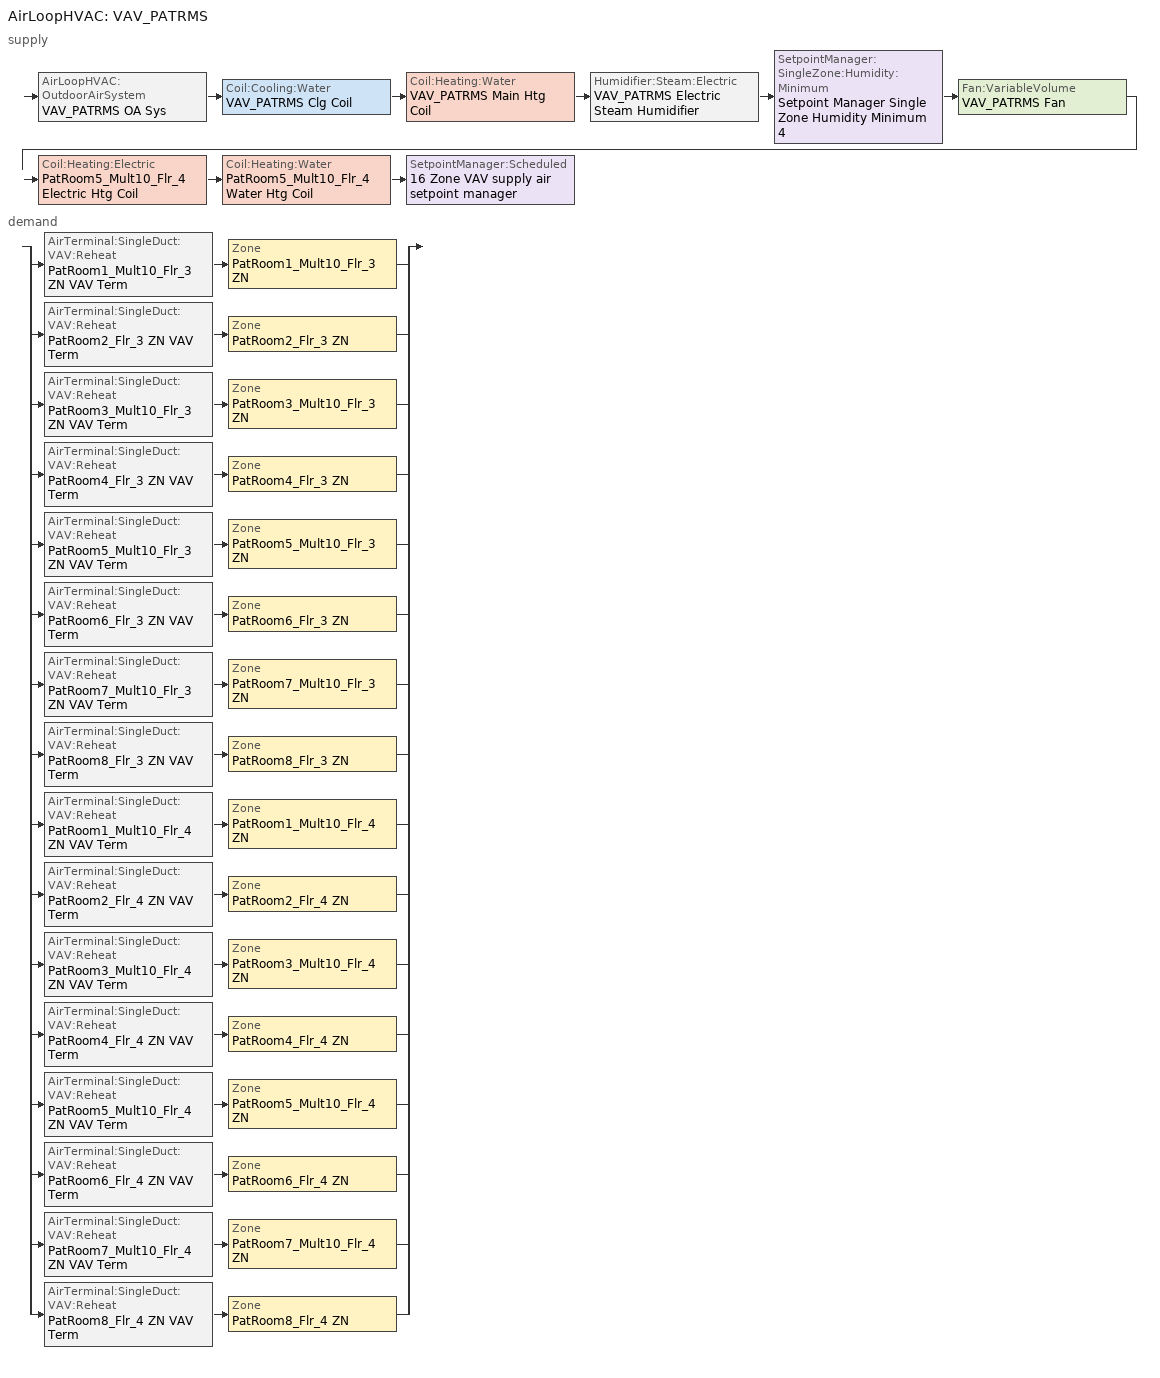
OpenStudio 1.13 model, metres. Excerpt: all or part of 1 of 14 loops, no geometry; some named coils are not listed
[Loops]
AirLoopHVAC 'VAV_PATRMS'
 supply: AirLoopHVAC:OutdoorAirSystem 'VAV_PATRMS OA Sys' > Coil:Cooling:Water 'VAV_PATRMS Clg Coil' > Coil:Heating:Water 'VAV_PATRMS Main Htg Coil' > Humidifier:Steam:Electric 'VAV_PATRMS Electric Steam Humidifier' > SetpointManager:SingleZone:Humidity:Minimum 'Setpoint Manager Single Zone Humidity Minimum 4' > Fan:VariableVolume 'VAV_PATRMS Fan' > Coil:Heating:Electric 'PatRoom5_Mult10_Flr_4 Electric Htg Coil' > Coil:Heating:Water 'PatRoom5_Mult10_Flr_4 Water Htg Coil' > SetpointManager:Scheduled '16 Zone VAV supply air setpoint manager'
 demand: split
  | AirTerminal:SingleDuct:VAV:Reheat 'PatRoom1_Mult10_Flr_3 ZN VAV Term' > Zone 'PatRoom1_Mult10_Flr_3 ZN'
  | AirTerminal:SingleDuct:VAV:Reheat 'PatRoom2_Flr_3 ZN VAV Term' > Zone 'PatRoom2_Flr_3 ZN'
  | AirTerminal:SingleDuct:VAV:Reheat 'PatRoom3_Mult10_Flr_3 ZN VAV Term' > Zone 'PatRoom3_Mult10_Flr_3 ZN'
  | AirTerminal:SingleDuct:VAV:Reheat 'PatRoom4_Flr_3 ZN VAV Term' > Zone 'PatRoom4_Flr_3 ZN'
  | AirTerminal:SingleDuct:VAV:Reheat 'PatRoom5_Mult10_Flr_3 ZN VAV Term' > Zone 'PatRoom5_Mult10_Flr_3 ZN'
  | AirTerminal:SingleDuct:VAV:Reheat 'PatRoom6_Flr_3 ZN VAV Term' > Zone 'PatRoom6_Flr_3 ZN'
  | AirTerminal:SingleDuct:VAV:Reheat 'PatRoom7_Mult10_Flr_3 ZN VAV Term' > Zone 'PatRoom7_Mult10_Flr_3 ZN'
  | AirTerminal:SingleDuct:VAV:Reheat 'PatRoom8_Flr_3 ZN VAV Term' > Zone 'PatRoom8_Flr_3 ZN'
  | AirTerminal:SingleDuct:VAV:Reheat 'PatRoom1_Mult10_Flr_4 ZN VAV Term' > Zone 'PatRoom1_Mult10_Flr_4 ZN'
  | AirTerminal:SingleDuct:VAV:Reheat 'PatRoom2_Flr_4 ZN VAV Term' > Zone 'PatRoom2_Flr_4 ZN'
  | AirTerminal:SingleDuct:VAV:Reheat 'PatRoom3_Mult10_Flr_4 ZN VAV Term' > Zone 'PatRoom3_Mult10_Flr_4 ZN'
  | AirTerminal:SingleDuct:VAV:Reheat 'PatRoom4_Flr_4 ZN VAV Term' > Zone 'PatRoom4_Flr_4 ZN'
  | AirTerminal:SingleDuct:VAV:Reheat 'PatRoom5_Mult10_Flr_4 ZN VAV Term' > Zone 'PatRoom5_Mult10_Flr_4 ZN'
  | AirTerminal:SingleDuct:VAV:Reheat 'PatRoom6_Flr_4 ZN VAV Term' > Zone 'PatRoom6_Flr_4 ZN'
  | AirTerminal:SingleDuct:VAV:Reheat 'PatRoom7_Mult10_Flr_4 ZN VAV Term' > Zone 'PatRoom7_Mult10_Flr_4 ZN'
  | AirTerminal:SingleDuct:VAV:Reheat 'PatRoom8_Flr_4 ZN VAV Term' > Zone 'PatRoom8_Flr_4 ZN'
[Sizing:Zone] Zone Cooling Design Supply Air Temperature Input Method=SupplyAirTemperature; Zone Cooling Design Supply Air Temperature {C}=12.8; Zone Cooling Design Supply Air Temperature Difference {deltaC}=11.11; Zone Heating Design Supply Air Temperature Input Method=SupplyAirTemperature; Zone Heating Design Supply Air Temperature {C}=40; Zone Heating Design Supply Air Temperature Difference {deltaC}=11.11; Zone Cooling Design Supply Air Humidity Ratio {kg-H2O/kg-air}=0.0085; Zone Heating Design Supply Air Humidity Ratio {kg-H2O/kg-air}=0.008; Cooling Design Air Flow Method=DesignDayWithLimit; Heating Design Air Flow Method=DesignDay; Account for Dedicated Outdoor Air System=No; Dedicated Outdoor Air System Control Strategy=NeutralSupplyAir; Dedicated Outdoor Air Low Setpoint Temperature for Design {C}=autosize; Dedicated Outdoor Air High Setpoint Temperature for Design {C}=autosize
PatRoom5_Mult10_Flr_4 ZN; PatRoom6_Flr_4 ZN; PatRoom3_Mult10_Flr_3 ZN; PatRoom6_Flr_3 ZN; PatRoom8_Flr_3 ZN; PatRoom5_Mult10_Flr_3 ZN; PatRoom7_Mult10_Flr_4 ZN; PatRoom8_Flr_4 ZN; PatRoom4_Flr_3 ZN; PatRoom3_Mult10_Flr_4 ZN; PatRoom1_Mult10_Flr_3 ZN; PatRoom7_Mult10_Flr_3 ZN; PatRoom2_Flr_4 ZN; PatRoom1_Mult10_Flr_4 ZN; PatRoom2_Flr_3 ZN; PatRoom4_Flr_4 ZN
[Zone equipment]
PatRoom5_Mult10_Flr_4 ZN: PatRoom5_Mult10_Flr_4 ZN VAV Term
PatRoom6_Flr_4 ZN: PatRoom6_Flr_4 ZN VAV Term
PatRoom3_Mult10_Flr_3 ZN: PatRoom3_Mult10_Flr_3 ZN VAV Term
PatRoom6_Flr_3 ZN: PatRoom6_Flr_3 ZN VAV Term
PatRoom8_Flr_3 ZN: PatRoom8_Flr_3 ZN VAV Term
PatRoom5_Mult10_Flr_3 ZN: PatRoom5_Mult10_Flr_3 ZN VAV Term
PatRoom7_Mult10_Flr_4 ZN: PatRoom7_Mult10_Flr_4 ZN VAV Term
PatRoom8_Flr_4 ZN: PatRoom8_Flr_4 ZN VAV Term
PatRoom4_Flr_3 ZN: PatRoom4_Flr_3 ZN VAV Term
PatRoom3_Mult10_Flr_4 ZN: PatRoom3_Mult10_Flr_4 ZN VAV Term
PatRoom1_Mult10_Flr_3 ZN: PatRoom1_Mult10_Flr_3 ZN VAV Term
PatRoom7_Mult10_Flr_3 ZN: PatRoom7_Mult10_Flr_3 ZN VAV Term
PatRoom2_Flr_4 ZN: PatRoom2_Flr_4 ZN VAV Term
PatRoom1_Mult10_Flr_4 ZN: PatRoom1_Mult10_Flr_4 ZN VAV Term
PatRoom2_Flr_3 ZN: PatRoom2_Flr_3 ZN VAV Term
PatRoom4_Flr_4 ZN: PatRoom4_Flr_4 ZN VAV Term
[SetpointManager:Scheduled]
16 Zone VAV supply air setpoint manager: Control Variable=Temperature; Schedule=Supply Air Temp - 55.04F 4
[AirLoopHVAC]
VAV_PATRMS: Availability Schedule=Hospital HVACOperationSchd; Availability Manager=Availability Manager Night Cycle 5; Design Supply Air Flow Rate {m3/s}=AutoSize
[Sizing:System]
VAV_PATRMS: Type of Load to Size On=Sensible; Design Outdoor Air Flow Rate {m3/s}=5908.52; Minimum System Air Flow Ratio=0.5; Preheat Design Temperature {C}=7; Preheat Design Humidity Ratio {kg-H2O/kg-Air}=0.008; Precool Design Temperature {C}=12.8; Precool Design Humidity Ratio {kg-H2O/kg-Air}=0.008; Central Cooling Design Supply Air Temperature {C}=12.8; Central Heating Design Supply Air Temperature {C}=12.8; Sizing Option=NonCoincident; 100% Outdoor Air in Cooling=No; 100% Outdoor Air in Heating=No; Central Cooling Design Supply Air Humidity Ratio {kg-H2O/kg-Air}=0.0085; Central Heating Design Supply Air Humidity Ratio {kg-H2O/kg-Air}=0.008; Cooling Design Air Flow Method=DesignDay; Cooling Design Air Flow Rate {m3/s}=0; Heating Design Air Flow Method=DesignDay; Heating Design Air Flow Rate {m3/s}=0; System Outdoor Air Method=ZoneSum; Zone Maximum Outdoor Air Fraction=1; Cooling Supply Air Flow Rate Per Floor Area {m3/s-m2}=0.00996765; Cooling Fraction of Autosized Cooling Supply Air Flow Rate=1; Cooling Supply Air Flow Rate Per Unit Cooling Capacity {m3/s-W}=3.94755e-05; Heating Supply Air Flow Rate Per Floor Area {m3/s-m2}=0.00996765; Heating Fraction of Autosized Heating Supply Air Flow Rate=1; Heating Fraction of Autosized Cooling Supply Air Flow Rate=1; Heating Supply Air Flow Rate Per Unit Heating Capacity {m3/s-W}=3.15882e-05; Cooling Design Capacity Method=CoolingDesignCapacity; Cooling Design Capacity {W}=autosize; Cooling Design Capacity Per Floor Area {W/m2}=234.7; Fraction of Autosized Cooling Design Capacity=1; Heating Design Capacity Method=HeatingDesignCapacity; Heating Design Capacity {W}=autosize; Heating Design Capacity Per Floor Area {W/m2}=157; Fraction of Autosized Heating Design Capacity=1; Central Cooling Capacity Control Method=OnOff
[Fan:VariableVolume]
VAV_PATRMS Fan: Availability Schedule=Always On Discrete; Fan Efficiency=0.6084; Pressure Rise {Pa}=1389.92; Maximum Flow Rate {m3/s}=Autosize; Fan Power Minimum Flow Rate Input Method=Fraction; Fan Power Minimum Flow Fraction=0.2; Fan Power Minimum Air Flow Rate {m3/s}=0; Motor Efficiency=0.936; Motor In Airstream Fraction=1; Fan Power Coefficient 1=0.0013; Fan Power Coefficient 2=0.147; Fan Power Coefficient 3=0.9506; Fan Power Coefficient 4=-0.0998; Fan Power Coefficient 5=0
[Controller:OutdoorAir]
VAV_PATRMS OA Controller: Minimum Outdoor Air Flow Rate {m3/s}=Autosize; Maximum Outdoor Air Flow Rate {m3/s}=Autosize; Economizer Control Type=NoEconomizer; Economizer Control Action Type=ModulateFlow; Economizer Maximum Limit Dry-Bulb Temperature {C}=28; Economizer Maximum Limit Enthalpy {J/kg}=64000; Economizer Minimum Limit Dry-Bulb Temperature {C}=-100; Lockout Type=NoLockout; Minimum Limit Type=FixedMinimum; Minimum Outdoor Air Schedule=Always On Discrete; Controller Mechanical Ventilation=VAV_PATRMS Vent Controller; High Humidity Control=No; Heat Recovery Bypass Control Type=BypassWhenOAFlowGreaterThanMinimum
[Controller:MechanicalVentilation]
VAV_PATRMS Vent Controller: Availability Schedule=Always On Discrete; System Outdoor Air Method=ZoneSum
[AirLoopHVAC:OutdoorAirSystem]
VAV_PATRMS OA Sys: Controller=VAV_PATRMS OA Controller
[AvailabilityManager:NightCycle]
Availability Manager Night Cycle 5: Control Type=CycleOnAny; Thermostat Tolerance {deltaC}=1; Cycling Run Time {s}=3600
[AirTerminal:SingleDuct:VAV:Reheat] Availability Schedule=Always On Discrete; Maximum Air Flow Rate {m3/s}=AutoSize; Zone Minimum Air Flow Input Method=Constant; Fixed Minimum Air Flow Rate {m3/s}=0; Maximum Hot Water or Steam Flow Rate {m3/s}=AutoSize; Minimum Hot Water or Steam Flow Rate {m3/s}=0; Convergence Tolerance=0.001; Damper Heating Action=Reverse; Maximum Flow per Zone Floor Area During Reheat {m3/s-m2}=0; Maximum Flow Fraction During Reheat=0.5; Maximum Reheat Air Temperature {C}=40; Control For Outdoor Air=No
Name | Constant Minimum Air Flow Fraction | Reheat Coil
PatRoom1_Mult10_Flr_3 ZN VAV Term | 0.61018 | PatRoom1_Mult10_Flr_3 ZN Rht Coil
PatRoom2_Flr_3 ZN VAV Term | 1 | PatRoom2_Flr_3 ZN Rht Coil
PatRoom3_Mult10_Flr_3 ZN VAV Term | 0.5 | PatRoom3_Mult10_Flr_3 ZN Rht Coil
PatRoom4_Flr_3 ZN VAV Term | 1 | PatRoom4_Flr_3 ZN Rht Coil
PatRoom5_Mult10_Flr_3 ZN VAV Term | 0.653708 | PatRoom5_Mult10_Flr_3 ZN Rht Coil
PatRoom6_Flr_3 ZN VAV Term | 1 | PatRoom6_Flr_3 ZN Rht Coil
PatRoom7_Mult10_Flr_3 ZN VAV Term | 0.5 | PatRoom7_Mult10_Flr_3 ZN Rht Coil
PatRoom8_Flr_3 ZN VAV Term | 1 | PatRoom8_Flr_3 ZN Rht Coil
PatRoom1_Mult10_Flr_4 ZN VAV Term | 0.59365 | PatRoom1_Mult10_Flr_4 ZN Rht Coil
PatRoom2_Flr_4 ZN VAV Term | 1 | PatRoom2_Flr_4 ZN Rht Coil
PatRoom3_Mult10_Flr_4 ZN VAV Term | 0.5 | PatRoom3_Mult10_Flr_4 ZN Rht Coil
PatRoom4_Flr_4 ZN VAV Term | 1 | PatRoom4_Flr_4 ZN Rht Coil
PatRoom5_Mult10_Flr_4 ZN VAV Term | 0.637986 | PatRoom5_Mult10_Flr_4 ZN Rht Coil
PatRoom6_Flr_4 ZN VAV Term | 1 | PatRoom6_Flr_4 ZN Rht Coil
PatRoom7_Mult10_Flr_4 ZN VAV Term | 0.5 | PatRoom7_Mult10_Flr_4 ZN Rht Coil
PatRoom8_Flr_4 ZN VAV Term | 1 | PatRoom8_Flr_4 ZN Rht Coil
[Humidifier:Steam:Electric]
VAV_PATRMS Electric Steam Humidifier: Rated Capacity {m3/s}=3.72e-05; Rated Power {W}=100000
[SetpointManager:SingleZone:Humidity:Minimum]
Setpoint Manager Single Zone Humidity Minimum 4: Control Variable=MinimumHumidityRatio; Control Zone=PatRoom5_Mult10_Flr_4 ZN
[Coil:Heating:Electric]
PatRoom5_Mult10_Flr_4 Electric Htg Coil: Availability Schedule=Always On Discrete
[Schedule:Ruleset]
Name | Default Day Schedule | Summer Design Day Schedule | Winter Design Day Schedule
Hospital HVACOperationSchd | Hospital HVACOperationSchd Default | Hospital HVACOperationSchd Summer Design Day | Hospital HVACOperationSchd Winter Design Day
Supply Air Temp - 55.04F 4 | Supply Air Temp - 55.04F Default 4
[Schedule:Day]
Hospital HVACOperationSchd Default; Hospital HVACOperationSchd Winter Design Day; Hospital HVACOperationSchd Summer Design Day: 24, 0, 1
Supply Air Temp - 55.04F Default 4: 24, 0, 12.8
[Schedule:Constant]
Always On Discrete: Value=1
